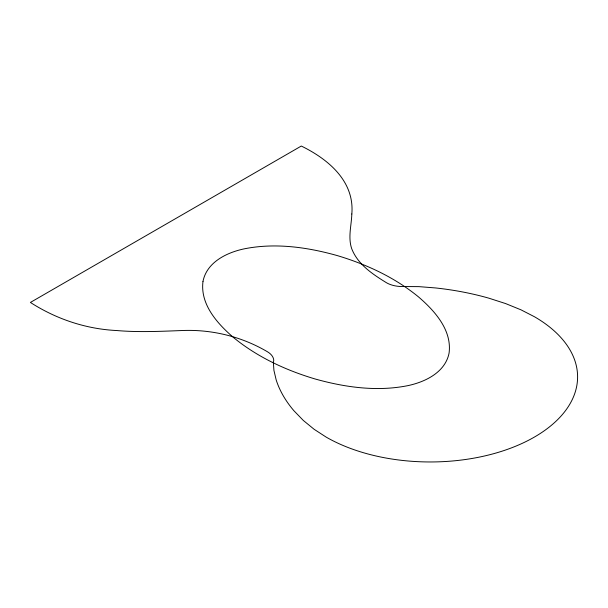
<?xml version="1.0" encoding="UTF-8"?>
<svg xmlns="http://www.w3.org/2000/svg" width="608" height="608" viewBox="0 0 608 608"><rect width="100%" height="100%" fill="white"/><g stroke="black" fill="none" stroke-linecap="round" stroke-linejoin="round"><path stroke-width="0.91" d="M351.827 213.993C351.462 225.507 347.86 237.234 351.66 248.566C357.732 264.465 372.712 274.231 386.566 282.796A22.101 12.76 0 0 0 402.146 286.535L418.927 286.634L435.495 287.941A204.402 118.013 0 0 1 488.923 298.194L505.696 303.605L520.995 309.837L534.44 316.738A147.349 85.074 0 0 1 534.44 437.046A147.349 85.074 0 0 1 326.063 437.046L314.116 429.286L303.316 420.447L293.938 410.765A204.402 118.013 0 0 1 276.176 379.916L273.919 370.348L273.326 361.783L273.752 360.666A22.101 12.76 0 0 0 267.277 351.667C241.802 336.672 212.215 329.354 182.696 330.509C160.687 331.337 138.624 332.424 116.637 330.532C85.926 329.027 56.202 319.056 30.4 302.442L301.294 146.042C328.008 159.038 354.7 181.078 351.827 213.993M202.988 281.413C200.009 304.395 217.368 323.631 233.533 337.546C257.283 357.002 285.623 370.181 314.914 378.921C344.964 387.357 377.021 391.856 407.938 385.624C425.364 381.923 445.314 372.271 449.084 353.066C452.071 330.083 434.705 310.855 418.547 296.94C394.797 277.476 366.457 264.298 337.166 255.558C307.116 247.122 275.059 242.63 244.142 248.862C226.716 252.556 206.766 262.208 202.988 281.413"/></g></svg>
